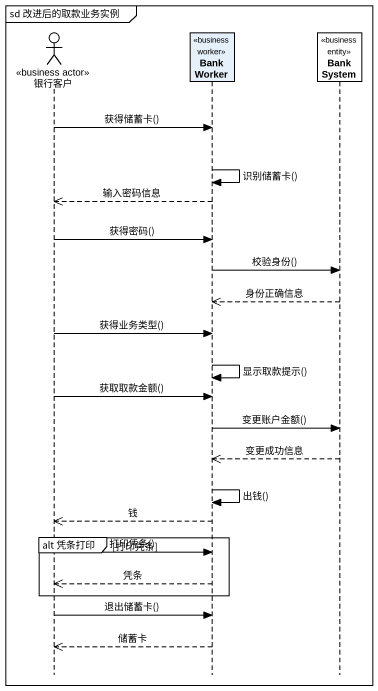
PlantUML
@startuml
mainframe sd 改进后的取款业务实例
hide footbox
actor 银行客户 <<business actor>>
participant BankWorker <<business worker>>
participant BankSystem <<business entity>> #FFFFFF

银行客户 -> BankWorker : 获得储蓄卡()
BankWorker -> BankWorker : 识别储蓄卡()
BankWorker -->> 银行客户 : 输入密码信息
银行客户 -> BankWorker : 获得密码()
BankWorker -> BankSystem : 校验身份()
BankSystem -->> BankWorker : 身份正确信息
银行客户 -> BankWorker : 获得业务类型()
BankWorker -> BankWorker : 显示取款提示()
银行客户 -> BankWorker : 获取取款金额()
BankWorker -> BankSystem : 变更账户金额()
BankSystem -->> BankWorker : 变更成功信息
BankWorker -> BankWorker : 出钱()
BankWorker -->> 银行客户 : 钱
group alt 凭条打印 [打印凭条]
  银行客户 -> BankWorker : 打印凭条()
  BankWorker -->> 银行客户 : 凭条
end
银行客户 -> BankWorker : 退出储蓄卡()
BankWorker -->> 银行客户 : 储蓄卡
@enduml
